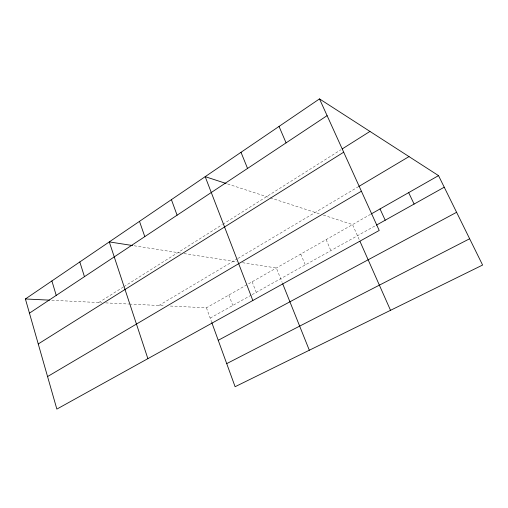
<?xml version="1.0" encoding="UTF-8"?>
<svg xmlns="http://www.w3.org/2000/svg" width="508" height="508" viewBox="0 0 508 508"><rect width="100%" height="100%" fill="white"/><g stroke="black" fill="none" stroke-linecap="round" stroke-linejoin="round"><path stroke-width="0.38" stroke-dasharray="2.54 1.91" d="M98.743 302.552L123.241 287.096M123.901 286.677L222.142 224.688M222.815 224.269L340.919 149.746M158.883 305.492L237.236 258.851M237.903 258.451L357.937 187.001M170.39 306.051L206.432 307.81L370.408 214.414M210.172 318.097L251.416 295.034M252.108 294.646L375.736 225.514M51.822 300.26L101.816 302.704M105.664 302.889L128.734 304.019M129.502 304.057L165.024 305.791M134.15 245.783L180.956 253.092M184.017 253.568L237.052 261.849M242.437 262.687L276.358 267.983L282.099 282.296M227.597 183.947L269.532 197.587M270.262 197.828L320.396 214.135M323.367 215.1L352.546 224.587L359.359 239.973M326.149 239.624L330.854 250.609M300.774 254.076L305.264 264.922M252.159 281.769L256.248 292.329M228.867 295.034L232.772 305.454M206.432 307.81L211.512 321.799"/><path stroke-width="0.76" d="M319.5 98.901L379.216 230.461L56.852 409.099L25.4 298.971L319.5 98.901L438.525 175.622L482.6 265.049L235.102 386.715L211.785 322.536M29.451 313.163L327.101 115.646M342.24 148.914L369.957 131.426M38.246 343.96L343.694 152.197M358.616 186.595L409.016 156.597M47.562 376.568L361.398 191.211M371.1 214.027L438.525 175.622M376.415 225.133L444.233 187.211M218.237 340.296L456.597 212.293M226.714 363.626L469.64 238.754M25.4 298.971L49.492 300.145M132.601 245.542L109.29 241.903L147.879 358.654M226.104 183.464L205.188 176.663L252.838 300.495M408.661 192.627L414.096 204.064M380.028 208.934L385.204 220.218M359.988 241.389L390.525 310.312M279.032 126.428L286.08 142.862M241.002 152.298L247.548 168.434M282.677 283.743L309.321 350.228M171.412 199.644L177.089 215.189M139.497 221.355L144.793 236.62M79.82 261.95L84.449 276.663M51.899 280.943L56.223 295.396"/></g></svg>
